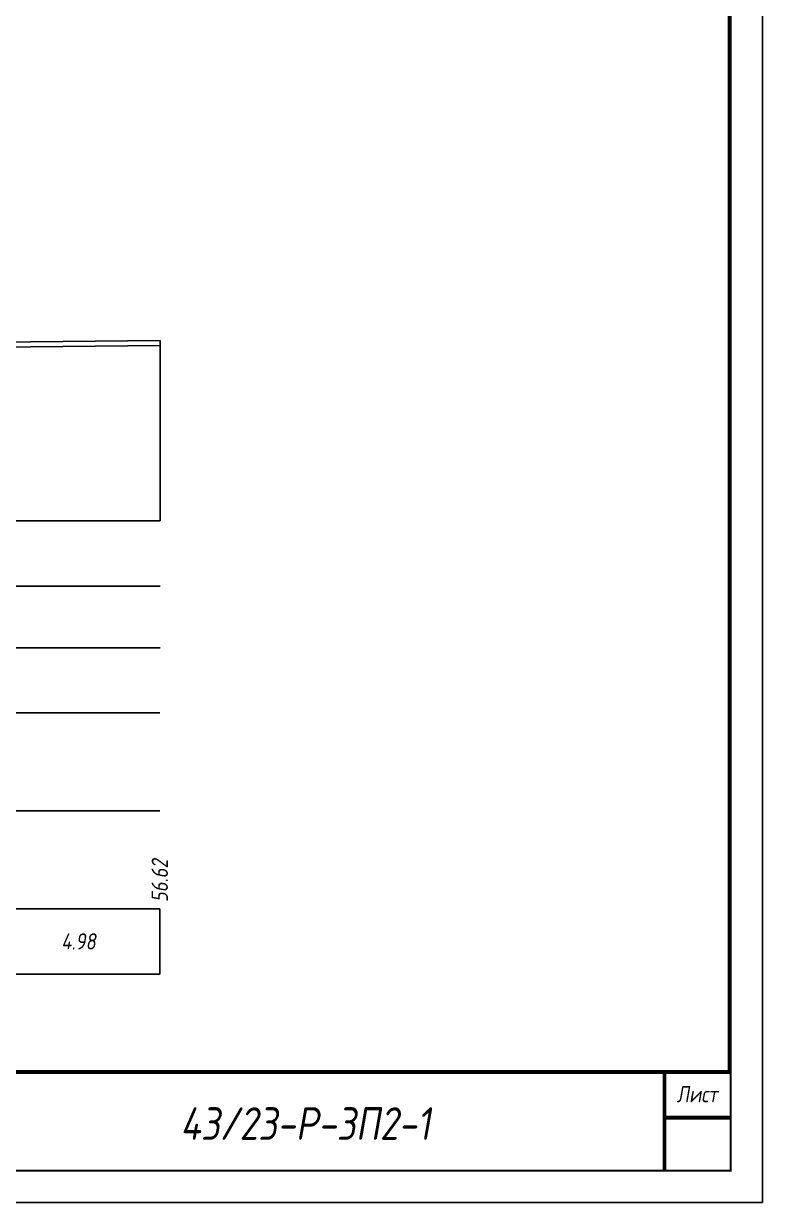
# Model space of a CAD drawing. Extents: x -717 to 1451, y -133302 to 233.
# Drawn here: x 276.8 to 389.9, y -68832.4 to -68651.8 of the extents above; entities that cross this region are included whole.
import ezdxf
from ezdxf.enums import TextEntityAlignment as Align

# ---------------------------------------------------------------- set-up
doc = ezdxf.new("R2010")
doc.units = 0
for name, color, linetype in [('Зарамочное оформление', 7, 'Continuous'), ('Код_510', 7, 'Continuous'), ('Таблица', 7, 'Continuous'), ('Черный поперечник', 3, 'Continuous')]:
    doc.layers.add(name, color=color, linetype=linetype)
doc.layers.add('Контур_2570', color=7, linetype='Continuous', true_color=0x80ff00)
doc.styles.add('М', font='romand.shx', dxfattribs={"width": 0.8, "oblique": 10, "height": 2.5})

# ---------------------------------------------------------------- blocks, each defined once
blk = doc.blocks.new('Штамп')
at = {"linetype": 'Continuous'}
blk.add_wipeout([(199.95, -411.25), (384.95, -411.25), (384.95, -426.25), (199.95, -426.25)], dxfattribs=at).dxf.layer = 'Зарамочное оформление'
at = {"layer": 'Зарамочное оформление', "linetype": 'Continuous', "lineweight": -3, "const_width": 0.6, "flags": 128}
for points in [[(199.95, -426.25), (199.95, -411.25), (384.95, -411.25)], [(209.95, -411.25), (209.95, -426.25)], [(219.95, -411.25), (219.95, -426.25)], [(229.95, -411.25), (229.95, -426.25)], [(239.95, -411.25), (239.95, -426.25)], [(254.95, -411.25), (254.95, -426.25)], [(264.95, -411.25), (264.95, -426.25)], [(374.95, -411.25), (374.95, -426.25)], [(199.95, -416.25), (264.95, -416.25)], [(374.95, -418.25), (384.95, -418.25)], [(199.95, -421.25), (264.95, -421.25)]]:
    blk.add_lwpolyline(points, dxfattribs=at)
at = {"linetype": 'Continuous', "insert": (319.95, -419.17), "char_height": 5, "width": 110, "attachment_point": 5, "style": 'М'}
blk.add_mtext('{\\Q10;\\W0.8;43/23-Р-ЗП2-1}', dxfattribs=at)
at = {"layer": 'Зарамочное оформление', "linetype": 'Continuous', "style": 'М', "oblique": 10}
for s, width, p in [('Лист', 0.8, (379.95, -414.66)), ('Изм.', 0.8, (204.95, -423.75)), ('Кол.уч.', 0.7, (214.95, -423.75)), ('Лист', 0.8, (224.95, -423.75)), ('N док.', 0.7, (235.28, -423.75)), ('Подпись', 0.8, (247.45, -423.75)), ('Дата', 0.8, (259.95, -423.75))]:
    blk.add_text(s, height=2.5, dxfattribs=dict(at, width=width)).set_placement(p, align=Align.MIDDLE_CENTER)
blk = doc.blocks.new('шифр')
blk.add_blockref('Штамп', (0, -68461))

msp = doc.modelspace()

# ---------------------------------------------------------------- linework, layer by layer
at = {"flags": 128}
msp.add_lwpolyline([(-30.054, -68832.421), (389.946, -68832.421), (389.946, -68535.421), (-30.054, -68535.421)], close=True, dxfattribs=at)
at = {"const_width": 0.6, "flags": 128}
msp.add_lwpolyline([(-10.054, -68827.421), (384.946, -68827.421), (384.946, -68540.421), (-10.054, -68540.421)], close=True, dxfattribs=at)
at = {"layer": 'Код_510'}
msp.add_line((297.638, -68797.421), (297.638, -68787.421), dxfattribs=at)
at = {"layer": 'Контур_2570', "flags": 128}
msp.add_lwpolyline([(272.813, -68701.351), (297.692, -68701.122)], dxfattribs=at)
at = {"layer": 'Таблица'}
for p, q in [((84.227, -68728), (297.692, -68728)), ((84.227, -68738), (297.692, -68738)), ((84.227, -68747.421), (297.692, -68747.421)), ((84.172, -68757.421), (297.638, -68757.421)), ((84.172, -68772.421), (297.638, -68772.421)), ((84.172, -68787.421), (297.638, -68787.421)), ((84.172, -68797.421), (297.638, -68797.421))]:
    msp.add_line(p, q, dxfattribs=at)
at = {"layer": 'Черный поперечник', "color": 7}
msp.add_line((297.692, -68700.372), (297.692, -68728), dxfattribs=at)
at = {"layer": 'Черный поперечник', "flags": 128}
msp.add_lwpolyline([(101.104, -68707.897), (119.175, -68701.796), (128.989, -68698.456), (142.444, -68697.673), (144.488, -68697.463), (147.121, -68697.413), (167.078, -68696.898), (170.15, -68696.954), (183.13, -68697.199), (190.035, -68697.329), (192.546, -68697.495), (208.636, -68698.115), (213.91, -68699.637), (220.859, -68702.288), (223.455, -68703.521), (224.072, -68703.57), (226.773, -68703.295), (234.294, -68703.46), (238.245, -68703.653), (239.482, -68703.662), (262.946, -68700.583), (272.813, -68700.601), (297.692, -68700.372)], dxfattribs=at)

# ---------------------------------------------------------------- texts
at = {"linetype": 'Continuous', "style": 'М', "oblique": 10, "width": 0.8}
msp.add_text('225', height=2.5, dxfattribs=at).set_placement((380.312, -68823.509), align=Align.MIDDLE)
at = {"layer": 'Код_510', "style": 'М', "oblique": 10, "width": 0.8}
msp.add_text('56.62', height=2.5, rotation=90, dxfattribs=at).set_placement((297.638, -68786.421), align=Align.MIDDLE_LEFT)
msp.add_text('4.98', height=2.5, dxfattribs=at).set_placement((285.198, -68792.421), align=Align.MIDDLE_CENTER)

# ---------------------------------------------------------------- next in the draw order: block references
msp.add_blockref('шифр', (0, 59.829))

doc.saveas('drawing.dxf')
